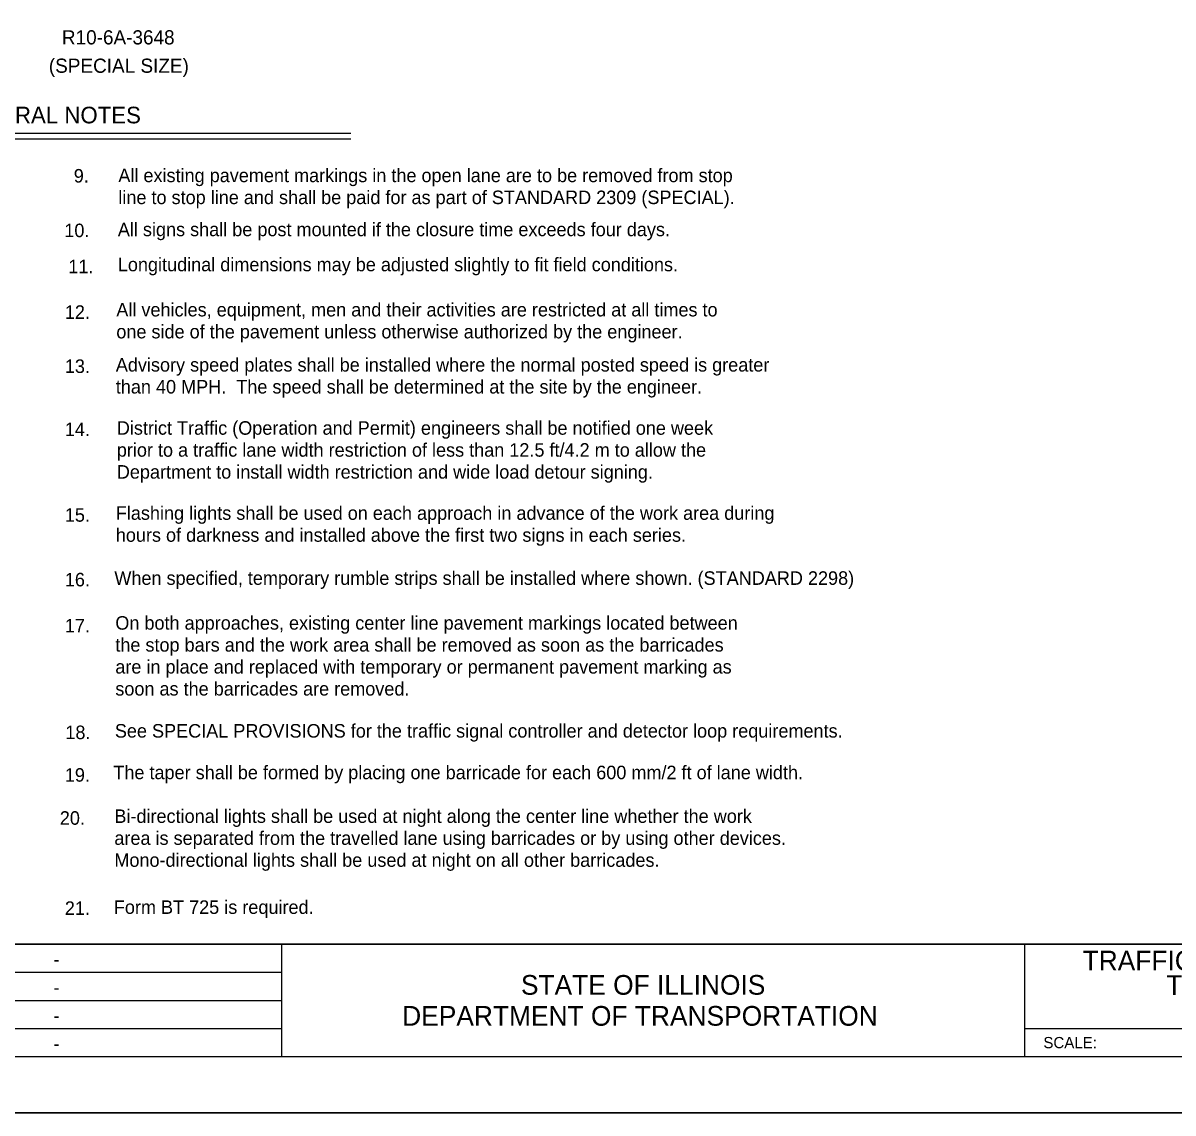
# Model space of a CAD drawing. Extents: x 1577055 to 1577735, y 1509071 to 1509511.
# Drawn here: x 1577292.5 to 1577496.9, y 1509071.5 to 1509265.1 of the extents above; entities that cross this region are included whole.
import ezdxf

# ---------------------------------------------------------------- set-up
doc = ezdxf.new("R2010")
doc.units = 0
for name, color, linetype in [('Level 48', 7, 'Continuous'), ('Sheets_50 Reference Boundary', 7, 'Continuous'), ('Sheets_General Details', 7, 'Continuous'), ('Sheets_Printer Plotting Border', 7, 'Continuous'), ('Stage_Construction Traffic Control', 7, 'Continuous')]:
    doc.layers.add(name, color=color, linetype=linetype)

msp = doc.modelspace()

# ---------------------------------------------------------------- linework, layer by layer
at = {"layer": 'Level 48'}
msp.add_lwpolyline([(1577054.97, 1509511.49), (1577734.97, 1509511.49), (1577734.97, 1509071.49), (1577054.97, 1509071.49)], close=True, dxfattribs=at)
at = {"layer": 'Sheets_50 Reference Boundary'}
msp.add_lwpolyline([(1577094.97, 1509501.49), (1577724.97, 1509501.49), (1577724.97, 1509101.49), (1577094.97, 1509101.49)], close=True, dxfattribs=at)
at = {"layer": 'Sheets_General Details'}
for p, q in [((1577246.95, 1509245.49), (1577350.79, 1509245.49)), ((1577246.95, 1509244.5), (1577350.79, 1509244.5)), ((1577094.97, 1509101.49), (1577724.97, 1509101.49)), ((1577338.46, 1509101.49), (1577338.46, 1509081.49)), ((1577470.46, 1509101.49), (1577470.46, 1509081.49)), ((1577154.46, 1509096.49), (1577338.46, 1509096.49)), ((1577154.46, 1509091.49), (1577338.46, 1509091.49)), ((1577154.46, 1509086.49), (1577338.46, 1509086.49)), ((1577470.46, 1509086.49), (1577624.46, 1509086.49)), ((1577734.97, 1509071.49), (1577054.97, 1509071.49))]:
    msp.add_line(p, q, dxfattribs=at)
msp.add_lwpolyline([(1577094.97, 1509501.49), (1577724.97, 1509501.49), (1577724.97, 1509081.49), (1577094.97, 1509081.49)], close=True, dxfattribs=at)
at = {"layer": 'Sheets_Printer Plotting Border'}
msp.add_lwpolyline([(1577054.97, 1509071.49), (1577734.97, 1509071.49), (1577734.97, 1509511.49), (1577054.97, 1509511.49)], close=True, dxfattribs=at)

# ---------------------------------------------------------------- texts
at = {"layer": 'Sheets_General Details'}
for s, height, p in [('GENERAL NOTES', 2.9538, (1577279.89, 1509247.25)), ('9.', 2.4, (1577301.54, 1509236.74)), ('All existing pavement markings in the open lane are to be removed from stop', 2.4, (1577309.46, 1509236.81)), ('line to stop line and shall be paid for as part of STANDARD 2309 (SPECIAL).', 2.4, (1577309.46, 1509232.91)), ('10.', 2.4, (1577299.86, 1509227.04)), ('All signs shall be post mounted if the closure time exceeds four days.', 2.4, (1577309.37, 1509227.21)), ('11.', 2.4, (1577300.57, 1509220.63)), ('Longitudinal dimensions may be adjusted slightly to fit field conditions.', 2.4, (1577309.37, 1509220.98)), ('12.', 2.4, (1577299.95, 1509212.53)), ('All vehicles, equipment, men and their activities are restricted at all times to', 2.4, (1577309.1, 1509212.96)), ('one side of the pavement unless otherwise authorized by the engineer.', 2.4, (1577309.1, 1509209.06)), ('13.', 2.4, (1577299.95, 1509202.92)), ('Advisory speed plates shall be installed where the normal posted speed is greater', 2.4, (1577309.01, 1509203.17)), ('than 40 MPH.  The speed shall be determined at the site by the engineer.', 2.4, (1577309.01, 1509199.27)), ('14.', 2.4, (1577299.95, 1509191.71)), ('District Traffic (Operation and Permit) engineers shall be notified one week', 2.4, (1577309.19, 1509191.95)), ('prior to a traffic lane width restriction of less than 12.5 ft/4.2 m to allow the', 2.4, (1577309.19, 1509188.05)), ('Department to install width restriction and wide load detour signing.', 2.4, (1577309.19, 1509184.15)), ('15.', 2.4, (1577299.95, 1509176.5)), ('Flashing lights shall be used on each approach in advance of the work area during', 2.4, (1577309.01, 1509176.84)), ('hours of darkness and installed above the first two signs in each series.', 2.4, (1577309.01, 1509172.94)), ('When specified, temporary rumble strips shall be installed where shown. (STANDARD 2298)', 2.4, (1577308.75, 1509165.29)), ('16.', 2.4, (1577299.95, 1509165.02)), ('On both approaches, existing center line pavement markings located between', 2.4, (1577308.92, 1509157.33)), ('17.', 2.4, (1577299.95, 1509156.84)), ('the stop bars and the work area shall be removed as soon as the barricades', 2.4, (1577308.92, 1509153.43)), ('are in place and replaced with temporary or permanent pavement marking as', 2.4, (1577308.92, 1509149.53)), ('soon as the barricades are removed.', 2.4, (1577308.92, 1509145.63)), ('18.', 2.4, (1577300.04, 1509137.89)), ('See SPECIAL PROVISIONS for the traffic signal controller and detector loop requirements.', 2.4, (1577308.84, 1509138.16)), ('The taper shall be formed by placing one barricade for each 600 mm/2 ft of lane width.', 2.4, (1577308.57, 1509130.77)), ('19.', 2.4, (1577299.95, 1509130.33)), ('20.', 2.4, (1577299.06, 1509122.68)), ('Bi-directional lights shall be used at night along the center line whether the work', 2.4, (1577308.75, 1509123.01)), ('area is separated from the travelled lane using barricades or by using other devices.', 2.4, (1577308.75, 1509119.11)), ('Mono-directional lights shall be used at night on all other barricades.', 2.4, (1577308.75, 1509115.21)), ('21.', 2.4, (1577299.95, 1509106.67)), ('Form BT 725 is required.', 2.4, (1577308.66, 1509106.85)), ('TRAFFIC CONTROL AND PROTECTION STANDARD 2309 (SPECIAL)', 3.5, (1577480.81, 1509096.81)), ('-', 2.4, (1577297.94, 1509097.59)), ('STATE OF ILLINOIS', 3.5, (1577381, 1509092.49)), ('TWO-LANE, TWO WAY TRAFFIC ONE LANE CLOSURE', 3.5, (1577495.69, 1509092.44)), ('-', 2.4, (1577297.94, 1509092.59)), ('DEPARTMENT OF TRANSPORTATION', 3.5, (1577359.9, 1509086.99)), ('-', 2.4, (1577297.94, 1509087.59)), ('SCALE:          ', 2, (1577473.84, 1509082.99)), ('-', 2.4, (1577297.94, 1509082.59))]:
    msp.add_text(s, height=height, dxfattribs=at).set_placement(p)
at = {"layer": 'Stage_Construction Traffic Control'}
for s, p in [('R10-6A-3648', (1577299.43, 1509261.27)), ('(SPECIAL SIZE)', (1577297.11, 1509256.23))]:
    msp.add_text(s, height=2.5175, dxfattribs=at).set_placement(p)

doc.saveas('drawing.dxf')
